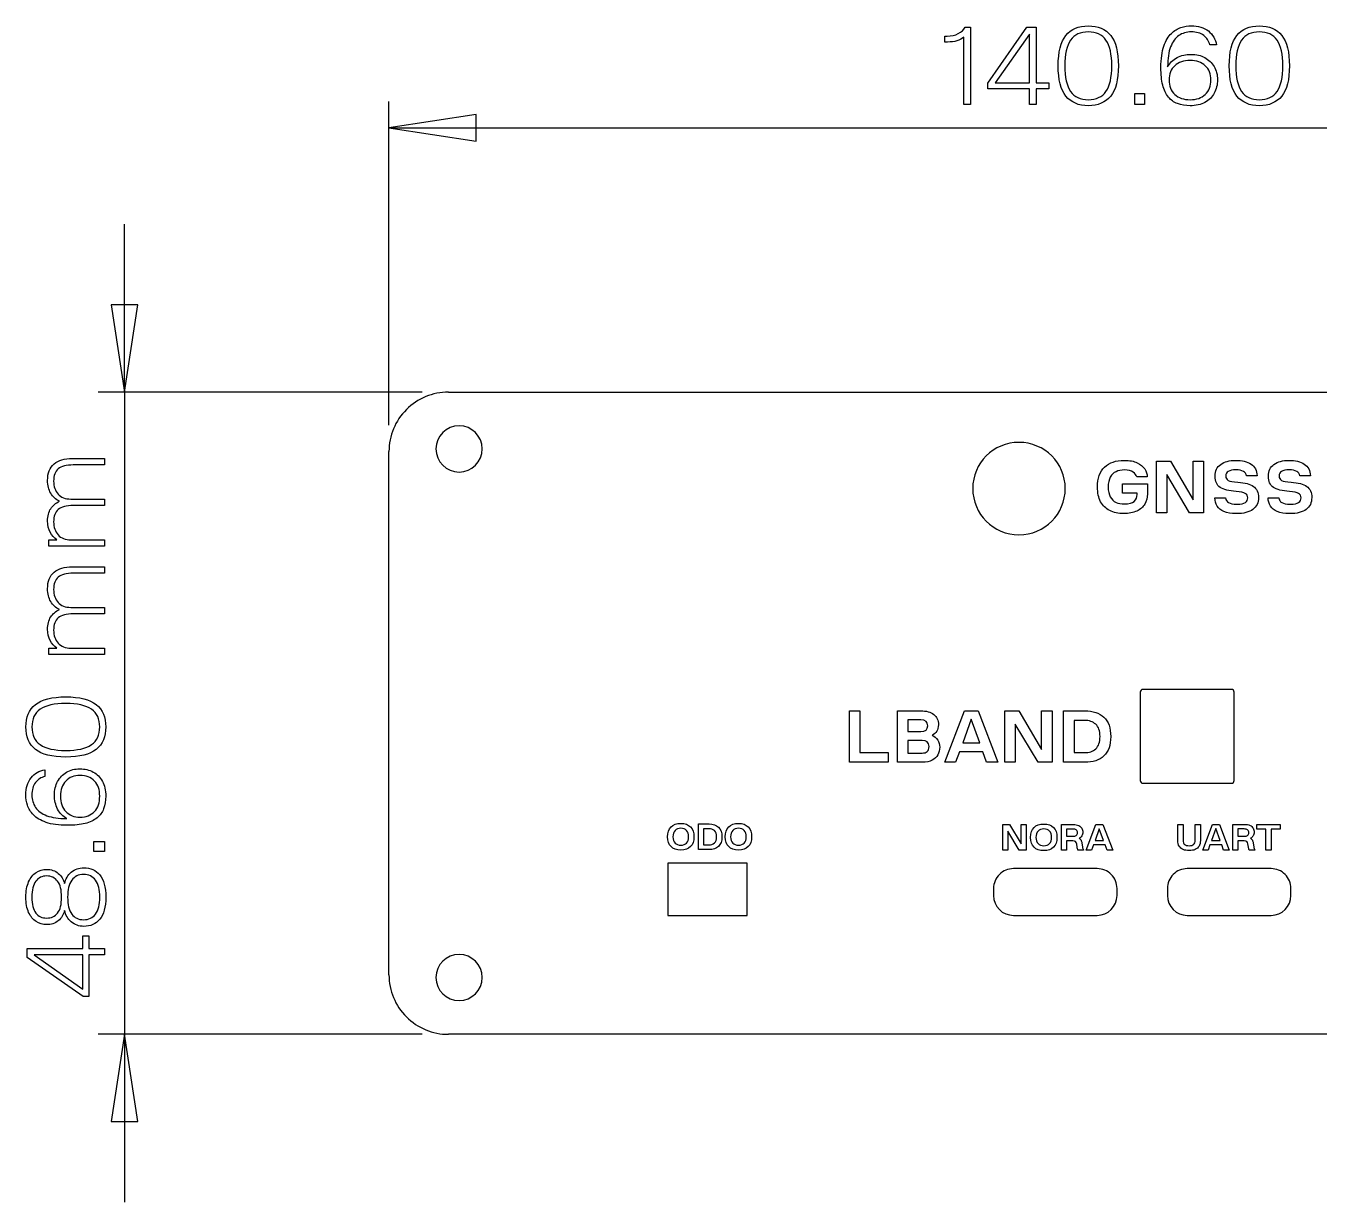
# Model space of a CAD drawing. Extents: x 7 to 325, y 10 to 178.
# Drawn here: x 7.1 to 192, y 9.6 to 177.8 of the extents above; entities that cross this region are included whole.
import ezdxf

# ---------------------------------------------------------------- set-up
doc = ezdxf.new("R2010")
doc.units = 0
doc.layers.get('0').update_dxf_attribs({"linetype": 'CONTINUOUS'})
doc.layers.add('Dimensions', color=7, linetype='CONTINUOUS')
doc.layers.add('Lettering', color=7, linetype='CONTINUOUS')

msp = doc.modelspace()

# ---------------------------------------------------------------- linework, layer by layer
at = {"color": 7}
for points in [[(67.50299, 125.467915), (316.19599, 125.467915)], [(58.99899, 42.128885), (58.99899, 116.963885)], [(166.38799, 82.569885), (166.38799, 69.907885)], [(179.42699, 82.947885), (166.76599, 82.947885)], [(179.80499, 69.907885), (179.80499, 82.569885)], [(166.76599, 69.529885), (179.42699, 69.529885)], [(160.23399, 57.322885), (148.25299, 57.322885)], [(185.08399, 57.322885), (173.10299, 57.322885)], [(145.41799, 54.487885), (145.41799, 53.467885)], [(163.06799, 53.467885), (163.06799, 54.487885)], [(170.26799, 54.487885), (170.26799, 53.467885)], [(187.91899, 53.467885), (187.91899, 54.487885)], [(148.25299, 50.632885), (160.23399, 50.632885)], [(173.10299, 50.632885), (185.08399, 50.632885)], [(316.19599, 33.624885), (67.50299, 33.624885)]]:
    msp.add_lwpolyline(points, dxfattribs=at)
for points in [[(72.32195, 117.341485)], [(155.66714, 111.672185)], [(98.87299, 58.106885), (98.87299, 50.632885), (110.21199, 50.632885), (110.21199, 58.106885)], [(72.32195, 41.750885)]]:
    msp.add_lwpolyline(points, close=True, dxfattribs=at)
for points in [[(67.50305, 125.467425), (65.247665, 125.467426), (63.084654, 124.571478), (61.489855, 122.97668)], [(61.489855, 122.97668), (59.895057, 121.381881), (58.999109, 119.21887), (58.99911, 116.963485)], [(69.014865, 120.644935), (67.189831, 120.644935), (65.709787, 119.166517), (65.70778, 117.341485)], [(72.32195, 117.341485), (72.319943, 119.166517), (70.839899, 120.644935), (69.014865, 120.644935)], [(65.70778, 117.341485), (65.709787, 115.516453), (67.189831, 114.038035), (69.014865, 114.038035)], [(69.014865, 114.038035), (70.839899, 114.038035), (72.319943, 115.516453), (72.32195, 117.341485)], [(149.05297, 118.279554), (145.40272, 118.279554), (142.442555, 115.322433), (142.4388, 111.672185)], [(155.66714, 111.672185), (155.663385, 115.322433), (152.70322, 118.279554), (149.05297, 118.279554)], [(142.4388, 111.672185), (142.442555, 108.021937), (145.40272, 105.064816), (149.05297, 105.064816)], [(149.05297, 105.064816), (152.70322, 105.064816), (155.663385, 108.021937), (155.66714, 111.672185)], [(166.498442, 82.837067), (166.427562, 82.766177), (166.387748, 82.670032), (166.38776, 82.569785)], [(166.76571, 82.947785), (166.665463, 82.947784), (166.569323, 82.907958), (166.498442, 82.837067)], [(179.694398, 82.837067), (179.623517, 82.907958), (179.527377, 82.947784), (179.42713, 82.947785)], [(179.80508, 82.569785), (179.805092, 82.670032), (179.765278, 82.766177), (179.694398, 82.837067)], [(166.38776, 69.908385), (166.387748, 69.808138), (166.427562, 69.711993), (166.498442, 69.641103)], [(166.498442, 69.641103), (166.569323, 69.570213), (166.665463, 69.530386), (166.76571, 69.530385)], [(179.42713, 69.530385), (179.527377, 69.530386), (179.623517, 69.570213), (179.694398, 69.641103)], [(179.694398, 69.641103), (179.765278, 69.711993), (179.805092, 69.808138), (179.80508, 69.908385)], [(148.25273, 57.322585), (147.500925, 57.322586), (146.779913, 57.02393), (146.248311, 56.492319)], [(162.238249, 56.492319), (161.706647, 57.02393), (160.985635, 57.322586), (160.23383, 57.322585)], [(173.10312, 57.322585), (172.351317, 57.322583), (171.630307, 57.023926), (171.098707, 56.492315)], [(187.088643, 56.492315), (186.557043, 57.023926), (185.836033, 57.322583), (185.08423, 57.322585)], [(146.248311, 56.492319), (145.716709, 55.960708), (145.418066, 55.23969), (145.41808, 54.487885)], [(163.06848, 54.487885), (163.068494, 55.23969), (162.769851, 55.960708), (162.238249, 56.492319)], [(171.098707, 56.492315), (170.567108, 55.960704), (170.268466, 55.239688), (170.26848, 54.487885)], [(187.91887, 54.487885), (187.918884, 55.239688), (187.620242, 55.960704), (187.088643, 56.492315)], [(145.41808, 53.467385), (145.418105, 51.90187), (146.687215, 50.632783), (148.25273, 50.632785)], [(160.23383, 50.632785), (161.799345, 50.632783), (163.068455, 51.90187), (163.06848, 53.467385)], [(170.26848, 53.467385), (170.268505, 51.901874), (171.537609, 50.632788), (173.10312, 50.632785)], [(185.08423, 50.632785), (186.649741, 50.632788), (187.918845, 51.901874), (187.91887, 53.467385)], [(69.014865, 45.054335), (67.189831, 45.054335), (65.709787, 43.575917), (65.70778, 41.750885)], [(72.32195, 41.750885), (72.319943, 43.575917), (70.839899, 45.054335), (69.014865, 45.054335)], [(58.99911, 42.128885), (58.999093, 39.873489), (59.895034, 37.710463), (61.489834, 36.115652)], [(65.70778, 41.750885), (65.709787, 39.925853), (67.189831, 38.447435), (69.014865, 38.447435)], [(69.014865, 38.447435), (70.839899, 38.447435), (72.319943, 39.925853), (72.32195, 41.750885)], [(61.489834, 36.115652), (63.084634, 34.52084), (65.247654, 33.624884), (67.50305, 33.624885)]]:
    msp.add_open_spline(points, degree=3, dxfattribs=at)
at = {"layer": 'Dimensions', "color": 7}
for points in [[(141.34303, 177.656245), (142.11103, 177.656245), (142.11103, 166.616245), (141.18303, 166.616245)], [(138.83103, 175.528245), (138.44703, 175.528245), (138.44703, 176.376245), (138.78303, 176.376245)], [(141.18303, 166.616245), (141.18303, 176.248245)], [(177.27906, 175.128245), (176.33506, 175.128245)], [(58.999, 120.742685), (58.999, 167.041685)], [(58.999, 163.262685), (324.7, 163.262685)], [(21.204, 125.467685), (21.204, 149.467685)], [(63.724, 125.467685), (17.424, 125.467685)], [(21.204, 125.467685), (21.204, 33.624685), (21.204, 9.624685)], [(13.737922, 115.981385), (18.329922, 115.981385), (18.329922, 115.053385), (13.865922, 115.053385)], [(13.545922, 110.173385), (18.329922, 110.173385), (18.329922, 109.245385), (13.865922, 109.245385)], [(18.329922, 103.421385), (10.393922, 103.421385), (10.393922, 104.349385), (11.513922, 104.349385)], [(13.545922, 104.349385), (18.329922, 104.349385), (18.329922, 103.421385)], [(13.737922, 100.493385), (18.329922, 100.493385), (18.329922, 99.565385), (13.865922, 99.565385)], [(13.545922, 94.685385), (18.329922, 94.685385), (18.329922, 93.757385), (13.865922, 93.757385)], [(18.329922, 87.933385), (10.393922, 87.933385), (10.393922, 88.861385), (11.513922, 88.861385)], [(13.545922, 88.861385), (18.329922, 88.861385), (18.329922, 87.933385)], [(9.817922, 71.453285), (9.817922, 70.509285)], [(63.724, 33.624685), (17.424, 33.624685)]]:
    msp.add_lwpolyline(points, dxfattribs=at)
for points in [[(150.55903, 166.616245), (150.55903, 168.840245), (144.60703, 168.840245), (144.60703, 169.672245), (150.19103, 177.656245), (151.50303, 177.656245), (151.50303, 169.688245), (153.31103, 169.688245), (153.31103, 168.840245), (151.50303, 168.840245), (151.50303, 166.616245)], [(145.64703, 169.688245), (150.55903, 169.688245), (150.55903, 176.664245)], [(158.95904, 167.288245)], [(158.95904, 166.424245)], [(165.59905, 166.616245), (165.59905, 168.152245), (167.00705, 168.152245), (167.00705, 166.616245)], [(173.50306, 167.288245)], [(173.50306, 166.424245)], [(183.40707, 167.288245)], [(183.40707, 166.424245)], [(58.999, 163.262685), (71.479, 161.342685), (71.479, 165.182685)], [(21.204, 125.467685), (23.124, 137.947685), (19.284, 137.947685)], [(17.657922, 77.581385)], [(18.521922, 77.581385)], [(17.657922, 67.677285)], [(18.521922, 67.677285)], [(18.329922, 59.773285), (16.793922, 59.773285), (16.793922, 61.181285), (18.329922, 61.181285)], [(12.201922, 53.245285)], [(17.657922, 53.245285)], [(18.521922, 53.245285)], [(18.329922, 44.973285), (16.105922, 44.973285), (16.105922, 39.021285), (15.273922, 39.021285), (7.289922, 44.605285), (7.289922, 45.917285), (15.257922, 45.917285), (15.257922, 47.725285), (16.105922, 47.725285), (16.105922, 45.917285), (18.329922, 45.917285)], [(15.257922, 40.061285), (15.257922, 44.973285), (8.281922, 44.973285)], [(21.204, 33.624685), (19.284, 21.144685), (23.124, 21.144685)]]:
    msp.add_lwpolyline(points, close=True, dxfattribs=at)
for points in [[(140.36703, 176.744245), (140.825697, 176.989578), (141.15103, 177.293578), (141.34303, 177.656245)], [(155.75904, 176.472245), (156.49504, 177.389578), (157.561707, 177.848245), (158.95904, 177.848245)], [(158.95904, 177.848245), (160.356373, 177.848245), (161.42304, 177.389578), (162.15904, 176.472245)], [(170.83106, 176.760245), (171.257727, 177.176245), (171.716393, 177.458912), (172.20706, 177.608245)], [(172.20706, 177.608245), (172.697727, 177.768245), (173.188393, 177.848245), (173.67906, 177.848245)], [(173.67906, 177.848245), (174.681727, 177.848245), (175.497727, 177.602912), (176.12706, 177.112245)], [(180.20707, 176.472245), (180.94307, 177.389578), (182.009737, 177.848245), (183.40707, 177.848245)], [(183.40707, 177.848245), (184.804403, 177.848245), (185.87107, 177.389578), (186.60707, 176.472245)], [(138.78303, 176.376245), (139.380363, 176.376245), (139.908363, 176.498912), (140.36703, 176.744245)], [(140.19103, 175.704245), (139.817697, 175.586912), (139.364363, 175.528245), (138.83103, 175.528245)], [(141.18303, 176.248245), (140.905697, 176.013578), (140.57503, 175.832245), (140.19103, 175.704245)], [(154.65504, 172.136245), (154.65504, 174.109578), (155.02304, 175.554912), (155.75904, 176.472245)], [(156.43104, 175.800245), (155.876373, 175.010912), (155.59904, 173.789578), (155.59904, 172.136245)], [(158.95904, 176.984245), (157.828373, 176.984245), (156.985707, 176.589578), (156.43104, 175.800245)], [(161.48704, 175.800245), (160.932373, 176.589578), (160.089707, 176.984245), (158.95904, 176.984245)], [(162.31904, 172.136245), (162.31904, 173.789578), (162.041707, 175.010912), (161.48704, 175.800245)], [(162.15904, 176.472245), (162.89504, 175.554912), (163.26304, 174.109578), (163.26304, 172.136245)], [(169.75906, 174.952245), (170.04706, 175.741578), (170.404393, 176.344245), (170.83106, 176.760245)], [(171.90306, 176.456245), (171.401727, 176.114912), (171.00706, 175.576245), (170.71906, 174.840245)], [(173.66306, 176.984245), (173.001727, 176.984245), (172.41506, 176.808245), (171.90306, 176.456245)], [(175.45506, 176.472245), (175.00706, 176.813578), (174.409727, 176.984245), (173.66306, 176.984245)], [(176.33506, 175.128245), (176.196393, 175.682912), (175.90306, 176.130912), (175.45506, 176.472245)], [(176.12706, 177.112245), (176.756393, 176.621578), (177.140393, 175.960245), (177.27906, 175.128245)], [(179.10307, 172.136245), (179.10307, 174.109578), (179.47107, 175.554912), (180.20707, 176.472245)], [(180.87907, 175.800245), (180.324403, 175.010912), (180.04707, 173.789578), (180.04707, 172.136245)], [(183.40707, 176.984245), (182.276403, 176.984245), (181.433737, 176.589578), (180.87907, 175.800245)], [(185.93507, 175.800245), (185.380403, 176.589578), (184.537737, 176.984245), (183.40707, 176.984245)], [(186.76707, 172.136245), (186.76707, 173.789578), (186.489737, 175.010912), (185.93507, 175.800245)], [(186.60707, 176.472245), (187.34307, 175.554912), (187.71107, 174.109578), (187.71107, 172.136245)], [(169.34306, 171.880245), (169.34306, 173.138912), (169.481727, 174.162912), (169.75906, 174.952245)], [(170.71906, 174.840245), (170.441727, 174.114912), (170.30306, 173.165578), (170.30306, 171.992245)], [(171.64706, 173.304245), (172.244393, 173.613578), (172.91106, 173.768245), (173.64706, 173.768245)], [(173.64706, 173.768245), (174.393727, 173.768245), (175.049727, 173.613578), (175.61506, 173.304245)], [(155.75904, 167.800245), (155.02304, 168.717578), (154.65504, 170.162912), (154.65504, 172.136245)], [(155.59904, 172.136245), (155.59904, 170.482912), (155.876373, 169.261578), (156.43104, 168.472245)], [(161.48704, 168.472245), (162.041707, 169.261578), (162.31904, 170.482912), (162.31904, 172.136245)], [(163.26304, 172.136245), (163.26304, 170.162912), (162.89504, 168.717578), (162.15904, 167.800245)], [(170.30306, 171.992245), (170.612393, 172.557578), (171.060393, 172.994912), (171.64706, 173.304245)], [(171.31106, 172.136245), (170.777727, 171.634912), (170.51106, 170.957578), (170.51106, 170.104245)], [(173.50306, 172.904245), (172.585727, 172.904245), (171.85506, 172.648245), (171.31106, 172.136245)], [(175.67906, 172.136245), (175.145727, 172.648245), (174.420393, 172.904245), (173.50306, 172.904245)], [(175.61506, 173.304245), (176.180393, 173.005578), (176.62306, 172.584245), (176.94306, 172.040245)], [(176.47906, 170.104245), (176.47906, 170.957578), (176.212393, 171.634912), (175.67906, 172.136245)], [(176.94306, 172.040245), (177.26306, 171.496245), (177.42306, 170.861578), (177.42306, 170.136245)], [(180.20707, 167.800245), (179.47107, 168.717578), (179.10307, 170.162912), (179.10307, 172.136245)], [(180.04707, 172.136245), (180.04707, 170.482912), (180.324403, 169.261578), (180.87907, 168.472245)], [(185.93507, 168.472245), (186.489737, 169.261578), (186.76707, 170.482912), (186.76707, 172.136245)], [(187.71107, 172.136245), (187.71107, 170.162912), (187.34307, 168.717578), (186.60707, 167.800245)], [(169.59906, 169.368245), (169.428393, 170.061578), (169.34306, 170.898912), (169.34306, 171.880245)], [(170.51106, 170.104245), (170.51106, 169.240245), (170.777727, 168.552245), (171.31106, 168.040245)], [(175.67906, 168.040245), (176.212393, 168.552245), (176.47906, 169.240245), (176.47906, 170.104245)], [(177.42306, 170.136245), (177.42306, 169.410912), (177.268393, 168.770912), (176.95906, 168.216245)], [(156.43104, 168.472245), (156.985707, 167.682912), (157.828373, 167.288245), (158.95904, 167.288245)], [(158.95904, 167.288245), (160.089707, 167.288245), (160.932373, 167.682912), (161.48704, 168.472245)], [(170.41506, 167.656245), (170.052393, 168.114912), (169.780393, 168.685578), (169.59906, 169.368245)], [(180.87907, 168.472245), (181.433737, 167.682912), (182.276403, 167.288245), (183.40707, 167.288245)], [(183.40707, 167.288245), (184.537737, 167.288245), (185.380403, 167.682912), (185.93507, 168.472245)], [(158.95904, 166.424245), (157.561707, 166.424245), (156.49504, 166.882912), (155.75904, 167.800245)], [(162.15904, 167.800245), (161.42304, 166.882912), (160.356373, 166.424245), (158.95904, 166.424245)], [(171.71106, 166.728245), (171.177727, 166.930912), (170.745727, 167.240245), (170.41506, 167.656245)], [(171.31106, 168.040245), (171.85506, 167.538912), (172.585727, 167.288245), (173.50306, 167.288245)], [(173.50306, 166.424245), (172.852393, 166.424245), (172.25506, 166.525578), (171.71106, 166.728245)], [(173.50306, 167.288245), (174.420393, 167.288245), (175.145727, 167.538912), (175.67906, 168.040245)], [(175.63106, 166.904245), (175.05506, 166.584245), (174.345727, 166.424245), (173.50306, 166.424245)], [(176.95906, 168.216245), (176.660393, 167.661578), (176.217727, 167.224245), (175.63106, 166.904245)], [(183.40707, 166.424245), (182.009737, 166.424245), (180.94307, 166.882912), (180.20707, 167.800245)], [(186.60707, 167.800245), (185.87107, 166.882912), (184.804403, 166.424245), (183.40707, 166.424245)], [(10.201922, 112.829385), (10.201922, 113.885385), (10.516589, 114.674718), (11.145922, 115.197385)], [(11.145922, 115.197385), (11.764589, 115.720052), (12.628589, 115.981385), (13.737922, 115.981385)], [(13.865922, 115.053385), (12.884589, 115.053385), (12.175255, 114.866718), (11.737922, 114.493385)], [(10.649922, 111.005385), (10.351255, 111.506718), (10.201922, 112.114718), (10.201922, 112.829385)], [(11.737922, 114.493385), (11.289922, 114.130718), (11.065922, 113.544052), (11.065922, 112.733385)], [(11.897922, 109.853385), (11.364589, 110.120052), (10.948589, 110.504052), (10.649922, 111.005385)], [(11.065922, 112.733385), (11.065922, 111.976052), (11.279255, 111.357385), (11.705922, 110.877385)], [(10.649922, 108.797385), (10.937922, 109.266718), (11.353922, 109.618718), (11.897922, 109.853385)], [(11.705922, 110.877385), (12.121922, 110.408052), (12.735255, 110.173385), (13.545922, 110.173385)], [(13.865922, 109.245385), (12.884589, 109.245385), (12.175255, 109.058718), (11.737922, 108.685385)], [(10.201922, 107.053385), (10.201922, 107.746718), (10.351255, 108.328052), (10.649922, 108.797385)], [(11.737922, 108.685385), (11.289922, 108.312052), (11.065922, 107.725385), (11.065922, 106.925385)], [(10.569922, 105.437385), (10.324589, 105.885385), (10.201922, 106.424052), (10.201922, 107.053385)], [(11.513922, 104.349385), (11.119255, 104.626718), (10.804589, 104.989385), (10.569922, 105.437385)], [(11.065922, 106.925385), (11.065922, 106.157385), (11.279255, 105.533385), (11.705922, 105.053385)], [(11.705922, 105.053385), (12.132589, 104.584052), (12.745922, 104.349385), (13.545922, 104.349385)], [(11.145922, 99.709385), (11.764589, 100.232052), (12.628589, 100.493385), (13.737922, 100.493385)], [(10.201922, 97.341385), (10.201922, 98.397385), (10.516589, 99.186718), (11.145922, 99.709385)], [(11.737922, 99.005385), (11.289922, 98.642718), (11.065922, 98.056052), (11.065922, 97.245385)], [(13.865922, 99.565385), (12.884589, 99.565385), (12.175255, 99.378718), (11.737922, 99.005385)], [(10.649922, 95.517385), (10.351255, 96.018718), (10.201922, 96.626718), (10.201922, 97.341385)], [(11.065922, 97.245385), (11.065922, 96.488052), (11.279255, 95.869385), (11.705922, 95.389385)], [(11.897922, 94.365385), (11.364589, 94.632052), (10.948589, 95.016052), (10.649922, 95.517385)], [(10.649922, 93.309385), (10.937922, 93.778718), (11.353922, 94.130718), (11.897922, 94.365385)], [(11.705922, 95.389385), (12.121922, 94.920052), (12.735255, 94.685385), (13.545922, 94.685385)], [(10.201922, 91.565385), (10.201922, 92.258718), (10.351255, 92.840052), (10.649922, 93.309385)], [(11.737922, 93.197385), (11.289922, 92.824052), (11.065922, 92.237385), (11.065922, 91.437385)], [(13.865922, 93.757385), (12.884589, 93.757385), (12.175255, 93.570718), (11.737922, 93.197385)], [(10.569922, 89.949385), (10.324589, 90.397385), (10.201922, 90.936052), (10.201922, 91.565385)], [(11.065922, 91.437385), (11.065922, 90.669385), (11.279255, 90.045385), (11.705922, 89.565385)], [(11.513922, 88.861385), (11.119255, 89.138718), (10.804589, 89.501385), (10.569922, 89.949385)], [(11.705922, 89.565385), (12.132589, 89.096052), (12.745922, 88.861385), (13.545922, 88.861385)], [(8.473922, 80.781385), (9.391255, 81.517385), (10.836588, 81.885385), (12.809922, 81.885385)], [(12.809922, 81.885385), (14.783255, 81.885385), (16.228589, 81.517385), (17.145922, 80.781385)], [(7.097922, 77.581385), (7.097922, 78.978718), (7.556588, 80.045385), (8.473922, 80.781385)], [(9.145922, 80.109385), (8.356588, 79.554718), (7.961922, 78.712052), (7.961922, 77.581385)], [(12.809922, 80.941385), (11.156589, 80.941385), (9.935255, 80.664052), (9.145922, 80.109385)], [(16.473922, 80.109385), (15.684589, 80.664052), (14.463255, 80.941385), (12.809922, 80.941385)], [(17.657922, 77.581385), (17.657922, 78.712052), (17.263255, 79.554718), (16.473922, 80.109385)], [(17.145922, 80.781385), (18.063255, 80.045385), (18.521922, 78.978718), (18.521922, 77.581385)], [(8.473922, 74.381385), (7.556588, 75.117385), (7.097922, 76.184052), (7.097922, 77.581385)], [(7.961922, 77.581385), (7.961922, 76.450718), (8.356588, 75.608052), (9.145922, 75.053385)], [(16.473922, 75.053385), (17.263255, 75.608052), (17.657922, 76.450718), (17.657922, 77.581385)], [(18.521922, 77.581385), (18.521922, 76.184052), (18.063255, 75.117385), (17.145922, 74.381385)], [(12.809922, 73.277385), (10.836588, 73.277385), (9.391255, 73.645385), (8.473922, 74.381385)], [(9.145922, 75.053385), (9.935255, 74.498718), (11.156589, 74.221385), (12.809922, 74.221385)], [(12.809922, 74.221385), (14.463255, 74.221385), (15.684589, 74.498718), (16.473922, 75.053385)], [(17.145922, 74.381385), (16.228589, 73.645385), (14.783255, 73.277385), (12.809922, 73.277385)], [(7.097922, 67.853285), (7.097922, 68.855952), (7.343255, 69.671952), (7.833922, 70.301285)], [(7.833922, 70.301285), (8.324588, 70.930618), (8.985922, 71.314618), (9.817922, 71.453285)], [(9.817922, 70.509285), (9.263255, 70.370618), (8.815255, 70.077285), (8.473922, 69.629285)], [(11.641922, 69.789285), (11.940589, 70.354618), (12.361922, 70.797285), (12.905922, 71.117285)], [(14.841922, 70.653285), (13.988589, 70.653285), (13.311255, 70.386618), (12.809922, 69.853285)], [(12.905922, 71.117285), (13.449922, 71.437285), (14.084589, 71.597285), (14.809922, 71.597285)], [(14.809922, 71.597285), (15.535255, 71.597285), (16.175255, 71.442618), (16.729922, 71.133285)], [(16.905922, 69.853285), (16.393922, 70.386618), (15.705922, 70.653285), (14.841922, 70.653285)], [(16.729922, 71.133285), (17.284589, 70.834618), (17.721922, 70.391952), (18.041922, 69.805285)], [(8.473922, 69.629285), (8.132588, 69.181285), (7.961922, 68.583952), (7.961922, 67.837285)], [(11.177922, 67.821285), (11.177922, 68.567952), (11.332589, 69.223952), (11.641922, 69.789285)], [(12.809922, 69.853285), (12.297922, 69.319952), (12.041922, 68.594618), (12.041922, 67.677285)], [(17.657922, 67.677285), (17.657922, 68.594618), (17.407255, 69.319952), (16.905922, 69.853285)], [(18.041922, 69.805285), (18.361922, 69.229285), (18.521922, 68.519952), (18.521922, 67.677285)], [(7.337922, 66.381285), (7.177922, 66.871952), (7.097922, 67.362618), (7.097922, 67.853285)], [(7.961922, 67.837285), (7.961922, 67.175952), (8.137922, 66.589285), (8.489922, 66.077285)], [(11.641922, 65.821285), (11.332589, 66.418618), (11.177922, 67.085285), (11.177922, 67.821285)], [(12.041922, 67.677285), (12.041922, 66.759952), (12.297922, 66.029285), (12.809922, 65.485285)], [(16.905922, 65.485285), (17.407255, 66.029285), (17.657922, 66.759952), (17.657922, 67.677285)], [(18.521922, 67.677285), (18.521922, 67.026618), (18.420589, 66.429285), (18.217922, 65.885285)], [(8.185922, 65.005285), (7.769922, 65.431952), (7.487255, 65.890618), (7.337922, 66.381285)], [(9.993922, 63.933285), (9.204588, 64.221285), (8.601922, 64.578618), (8.185922, 65.005285)], [(8.489922, 66.077285), (8.831255, 65.575952), (9.369922, 65.181285), (10.105922, 64.893285)], [(10.105922, 64.893285), (10.831255, 64.615952), (11.780589, 64.477285), (12.953922, 64.477285)], [(12.953922, 64.477285), (12.388589, 64.786618), (11.951255, 65.234618), (11.641922, 65.821285)], [(12.809922, 65.485285), (13.311255, 64.951952), (13.988589, 64.685285), (14.841922, 64.685285)], [(14.841922, 64.685285), (15.705922, 64.685285), (16.393922, 64.951952), (16.905922, 65.485285)], [(18.217922, 65.885285), (18.015255, 65.351952), (17.705922, 64.919952), (17.289922, 64.589285)], [(13.065922, 63.517285), (11.807255, 63.517285), (10.783255, 63.655952), (9.993922, 63.933285)], [(15.577922, 63.773285), (14.884589, 63.602618), (14.047255, 63.517285), (13.065922, 63.517285)], [(17.289922, 64.589285), (16.831255, 64.226618), (16.260589, 63.954618), (15.577922, 63.773285)], [(13.593922, 56.813285), (14.084589, 57.229285), (14.681922, 57.437285), (15.385922, 57.437285)], [(15.385922, 57.437285), (16.324589, 57.437285), (17.081922, 57.095952), (17.657922, 56.413285)], [(7.497922, 55.437285), (7.764588, 56.034618), (8.121922, 56.477285), (8.569922, 56.765285)], [(8.521922, 55.517285), (8.148588, 55.026618), (7.961922, 54.269285), (7.961922, 53.245285)], [(10.073922, 56.269285), (9.412588, 56.269285), (8.895255, 56.018618), (8.521922, 55.517285)], [(8.569922, 56.765285), (9.017922, 57.063952), (9.513922, 57.213285), (10.057922, 57.213285)], [(10.057922, 57.213285), (10.719255, 57.213285), (11.279255, 57.021285), (11.737922, 56.637285)], [(11.641922, 55.517285), (11.257922, 56.018618), (10.735255, 56.269285), (10.073922, 56.269285)], [(12.201922, 53.245285), (12.201922, 54.269285), (12.015255, 55.026618), (11.641922, 55.517285)], [(11.737922, 56.637285), (12.185922, 56.263952), (12.484589, 55.778618), (12.633922, 55.181285)], [(12.633922, 55.181285), (12.772589, 55.853285), (13.092589, 56.397285), (13.593922, 56.813285)], [(13.657922, 55.661285), (13.263255, 55.106618), (13.065922, 54.301285), (13.065922, 53.245285)], [(15.353922, 56.493285), (14.607255, 56.493285), (14.041922, 56.215952), (13.657922, 55.661285)], [(17.065922, 55.661285), (16.671255, 56.215952), (16.100589, 56.493285), (15.353922, 56.493285)], [(17.657922, 53.245285), (17.657922, 54.301285), (17.460589, 55.106618), (17.065922, 55.661285)], [(17.657922, 56.413285), (18.233922, 55.730618), (18.521922, 54.674618), (18.521922, 53.245285)], [(7.097922, 53.245285), (7.097922, 54.119952), (7.231255, 54.850618), (7.497922, 55.437285)], [(7.497922, 51.053285), (7.231255, 51.639952), (7.097922, 52.370618), (7.097922, 53.245285)], [(7.961922, 53.245285), (7.961922, 52.221285), (8.148588, 51.463952), (8.521922, 50.973285)], [(11.641922, 50.973285), (12.015255, 51.463952), (12.201922, 52.221285), (12.201922, 53.245285)], [(13.065922, 53.245285), (13.065922, 52.189285), (13.263255, 51.383952), (13.657922, 50.829285)], [(17.065922, 50.829285), (17.460589, 51.383952), (17.657922, 52.189285), (17.657922, 53.245285)], [(18.521922, 53.245285), (18.521922, 51.815952), (18.233922, 50.759952), (17.657922, 50.077285)], [(8.569922, 49.741285), (8.121922, 50.029285), (7.764588, 50.466618), (7.497922, 51.053285)], [(8.521922, 50.973285), (8.895255, 50.493285), (9.412588, 50.253285), (10.073922, 50.253285)], [(10.073922, 50.253285), (10.735255, 50.253285), (11.257922, 50.493285), (11.641922, 50.973285)], [(12.633922, 51.341285), (12.484589, 50.733285), (12.185922, 50.242618), (11.737922, 49.869285)], [(13.593922, 49.693285), (13.092589, 50.109285), (12.772589, 50.658618), (12.633922, 51.341285)], [(13.657922, 50.829285), (14.041922, 50.285285), (14.607255, 50.013285), (15.353922, 50.013285)], [(15.353922, 50.013285), (16.100589, 50.013285), (16.671255, 50.285285), (17.065922, 50.829285)], [(17.657922, 50.077285), (17.081922, 49.405285), (16.324589, 49.069285), (15.385922, 49.069285)], [(10.057922, 49.309285), (9.513922, 49.309285), (9.017922, 49.453285), (8.569922, 49.741285)], [(11.737922, 49.869285), (11.279255, 49.495952), (10.719255, 49.309285), (10.057922, 49.309285)], [(15.385922, 49.069285), (14.681922, 49.069285), (14.084589, 49.277285), (13.593922, 49.693285)]]:
    msp.add_open_spline(points, degree=3, dxfattribs=at)
at = {"layer": 'Lettering', "color": 7}
for points in [[(168.71178, 108.222575), (168.71178, 115.582595), (170.69579, 115.582595), (173.9598, 110.046575), (173.9598, 115.582595), (175.44247, 115.582595), (175.44247, 108.222575), (173.4478, 108.222575), (170.19445, 113.683925), (170.19445, 108.222575)], [(164.00776, 108.094575)], [(180.09316, 108.094575)], [(187.70919, 108.094575)], [(124.82175, 72.534575), (124.82175, 79.894595), (126.32576, 79.894595), (126.32576, 73.910575), (130.33644, 73.910575), (130.33644, 72.534575)], [(138.46445, 72.534575), (141.28046, 79.894595), (143.23247, 79.894595), (146.04848, 72.534575), (144.42714, 72.534575), (143.8938, 74.027915), (140.54446, 74.027915), (140.00046, 72.534575)], [(147.04047, 72.534575), (147.04047, 79.894595), (149.02448, 79.894595), (152.28849, 74.358575), (152.28849, 79.894595), (153.77116, 79.894595), (153.77116, 72.534575), (151.77649, 72.534575), (148.52314, 77.995925), (148.52314, 72.534575)], [(135.00845, 78.582595)], [(141.00313, 75.307915), (143.43513, 75.307915), (142.21913, 78.678595)], [(158.44318, 78.518595)], [(135.18978, 75.659915)], [(104.72974, 63.031575)], [(146.72075, 59.955575), (146.72075, 63.635575), (147.71275, 63.635575), (149.34475, 60.867575), (149.34475, 63.635575), (150.08608, 63.635575), (150.08608, 59.955575), (149.08875, 59.955575), (147.46208, 62.686235), (147.46208, 59.955575)], [(156.73141, 62.979575)], [(158.6514, 59.955575), (160.0594, 63.635575), (161.0354, 63.635575), (162.4434, 59.955575), (161.63274, 59.955575), (161.36607, 60.702235), (159.6914, 60.702235), (159.4194, 59.955575)], [(159.92074, 61.342235), (161.13674, 61.342235), (160.52874, 63.027575)], [(175.30875, 59.965575), (176.71675, 63.645575), (177.69275, 63.645575), (179.10074, 59.965575), (178.29008, 59.965575), (178.02341, 60.712235), (176.34875, 60.712235), (176.07675, 59.965575)], [(176.57808, 61.352235), (177.79408, 61.352235), (177.18608, 63.037575)], [(181.21807, 62.989575)], [(184.33806, 59.965575), (184.33806, 62.957575), (183.03673, 62.957575), (183.03673, 63.645575), (186.38073, 63.645575), (186.38073, 62.957575), (185.09006, 62.957575), (185.09006, 59.965575)], [(100.71375, 60.674235)], [(100.71375, 59.975575)], [(108.95374, 60.674235)], [(108.95374, 59.975575)], [(152.59808, 60.590235)], [(152.59808, 59.891575)], [(173.37275, 59.901575)]]:
    msp.add_lwpolyline(points, close=True, dxfattribs=at)
for points in [[(167.38911, 113.342585), (165.87444, 113.342585)], [(183.0905, 113.481255), (181.57583, 113.481255)], [(190.70653, 113.481255), (189.19186, 113.481255)], [(165.92777, 110.825245), (165.92777, 111.027915), (163.8691, 111.027915), (163.8691, 112.350585), (167.41044, 112.350585), (167.41044, 110.910585)], [(177.04248, 110.345245), (178.55715, 110.345245)], [(184.65851, 110.345245), (186.17318, 110.345245)], [(131.68044, 72.534575), (131.68044, 79.894595), (134.99778, 79.894595)], [(155.43517, 72.534575), (155.43517, 79.894595), (158.47518, 79.894595)], [(135.00845, 78.582595), (133.16311, 78.582595), (133.16311, 76.918585), (135.00845, 76.918585)], [(158.44318, 78.518595), (156.91784, 78.518595), (156.91784, 73.910575), (158.44318, 73.910575)], [(135.18978, 75.659915), (133.16311, 75.659915), (133.16311, 73.846575), (135.18978, 73.846575)], [(135.23245, 72.534575), (131.68044, 72.534575)], [(158.47518, 72.534575), (155.43517, 72.534575)], [(103.22574, 60.039575), (103.22574, 63.719575), (104.74574, 63.719575)], [(104.72974, 63.031575), (103.96708, 63.031575), (103.96708, 60.727575), (104.72974, 60.727575)], [(155.11008, 59.955575), (155.11008, 63.635575), (156.79541, 63.635575)], [(156.73141, 62.979575), (155.86208, 62.979575), (155.86208, 61.944905), (156.73141, 61.944905)], [(171.76208, 61.362905), (171.76208, 63.645575), (172.51408, 63.645575), (172.51408, 61.389575)], [(174.23141, 61.389575), (174.23141, 63.645575), (174.98341, 63.645575), (174.98341, 61.362905)], [(179.59674, 59.965575), (179.59674, 63.645575), (181.28207, 63.645575)], [(181.21807, 62.989575), (180.34874, 62.989575), (180.34874, 61.954905), (181.21807, 61.954905)], [(156.75275, 61.288905), (155.86209, 61.288905), (155.86209, 59.955575), (155.11008, 59.955575)], [(181.23941, 61.298905), (180.34874, 61.298905), (180.34874, 59.965575), (179.59674, 59.965575)], [(104.74574, 60.039575), (103.22574, 60.039575)], [(157.36075, 60.403575), (157.29675, 60.835575)], [(158.27271, 59.955575), (157.47805, 59.955575)], [(158.04341, 60.974235), (158.12341, 60.440905)], [(181.84741, 60.413575), (181.78341, 60.845575)], [(182.75937, 59.965575), (181.96471, 59.965575)], [(182.53007, 60.984235), (182.61007, 60.450905)]]:
    msp.add_lwpolyline(points, dxfattribs=at)
for points in [[(160.27442, 111.902585), (160.27442, 113.154145), (160.612197, 114.099925), (161.28775, 114.739925)], [(161.28775, 114.739925), (161.970423, 115.387038), (162.90554, 115.710595), (164.0931, 115.710595)], [(164.0931, 115.710595), (164.8611, 115.710595), (165.483323, 115.593262), (165.95977, 115.358595)], [(165.95977, 115.358595), (166.436217, 115.131042), (166.788217, 114.835932), (167.01577, 114.473265)], [(177.08515, 113.438595), (177.08515, 114.192375), (177.351817, 114.757708), (177.88515, 115.134595)], [(177.88515, 115.134595), (178.418483, 115.518595), (179.136707, 115.710595), (180.03982, 115.710595)], [(180.03982, 115.710595), (180.942933, 115.710595), (181.66827, 115.532818), (182.21583, 115.177265)], [(182.21583, 115.177265), (182.76339, 114.828818), (183.054947, 114.263482), (183.0905, 113.481255)], [(184.70118, 113.438595), (184.70118, 114.192375), (184.967847, 114.757708), (185.50118, 115.134595)], [(185.50118, 115.134595), (186.034513, 115.518595), (186.752737, 115.710595), (187.65585, 115.710595)], [(187.65585, 115.710595), (188.55897, 115.710595), (189.284307, 115.532818), (189.83186, 115.177265)], [(189.83186, 115.177265), (190.37942, 114.828818), (190.670977, 114.263482), (190.70653, 113.481255)], [(162.09842, 113.321255), (161.899313, 112.965702), (161.79976, 112.492812), (161.79976, 111.902585)], [(162.91976, 114.089255), (162.571313, 113.932815), (162.297533, 113.676815), (162.09842, 113.321255)], [(164.11443, 114.334595), (163.673537, 114.334595), (163.275313, 114.252815), (162.91976, 114.089255)], [(165.38377, 114.025255), (165.106437, 114.231482), (164.683323, 114.334595), (164.11443, 114.334595)], [(165.87444, 113.342585), (165.831773, 113.591478), (165.668217, 113.819035), (165.38377, 114.025255)], [(167.01577, 114.473265), (167.24333, 114.110592), (167.367777, 113.733698), (167.38911, 113.342585)], [(177.79982, 111.838585), (177.323373, 112.165698), (177.08515, 112.699035), (177.08515, 113.438595)], [(180.03982, 114.355925), (179.086927, 114.355925), (178.61048, 114.064368), (178.61048, 113.481255)], [(178.61048, 113.481255), (178.61048, 113.189702), (178.73137, 112.976368), (178.97315, 112.841255)], [(178.97315, 112.841255), (179.222043, 112.713255), (179.670047, 112.627922), (180.31716, 112.585255)], [(181.12783, 114.131925), (180.878937, 114.281258), (180.516267, 114.355925), (180.03982, 114.355925)], [(181.57583, 113.481255), (181.52603, 113.765702), (181.376697, 113.982592), (181.12783, 114.131925)], [(185.41585, 111.838585), (184.939403, 112.165698), (184.70118, 112.699035), (184.70118, 113.438595)], [(187.65585, 114.355925), (186.702963, 114.355925), (186.22652, 114.064368), (186.22652, 113.481255)], [(186.22652, 113.481255), (186.22652, 113.189702), (186.347407, 112.976368), (186.58918, 112.841255)], [(186.58918, 112.841255), (186.838073, 112.713255), (187.286077, 112.627922), (187.93319, 112.585255)], [(188.74386, 114.131925), (188.494967, 114.281258), (188.132297, 114.355925), (187.65585, 114.355925)], [(189.19186, 113.481255), (189.14206, 113.765702), (188.992727, 113.982592), (188.74386, 114.131925)], [(160.72242, 109.801245), (160.423753, 110.370138), (160.27442, 111.070585), (160.27442, 111.902585)], [(161.79976, 111.902585), (161.79976, 111.312358), (161.899313, 110.839468), (162.09842, 110.483915)], [(180.10382, 111.251915), (179.051373, 111.323028), (178.283373, 111.518585), (177.79982, 111.838585)], [(181.39449, 110.985245), (181.152717, 111.120358), (180.722493, 111.209248), (180.10382, 111.251915)], [(180.31716, 112.585255), (181.348273, 112.521255), (182.098497, 112.322142), (182.56783, 111.987915)], [(181.75716, 110.355915), (181.75716, 110.640362), (181.63627, 110.850138), (181.39449, 110.985245)], [(182.56783, 111.987915), (183.044277, 111.653695), (183.2825, 111.120362), (183.2825, 110.387915)], [(187.71985, 111.251915), (186.667403, 111.323028), (185.899403, 111.518585), (185.41585, 111.838585)], [(189.01053, 110.985245), (188.76875, 111.120358), (188.338523, 111.209248), (187.71985, 111.251915)], [(187.93319, 112.585255), (188.964303, 112.521255), (189.714527, 112.322142), (190.18386, 111.987915)], [(189.37319, 110.355915), (189.37319, 110.640362), (189.252303, 110.850138), (189.01053, 110.985245)], [(190.18386, 111.987915), (190.660307, 111.653695), (190.89853, 111.120362), (190.89853, 110.387915)], [(162.01309, 108.521245), (161.458423, 108.812798), (161.0282, 109.239465), (160.72242, 109.801245)], [(162.09842, 110.483915), (162.297533, 110.128355), (162.571313, 109.868798), (162.91976, 109.705245)], [(162.91976, 109.705245), (163.275313, 109.548798), (163.673537, 109.470575), (164.11443, 109.470575)], [(164.11443, 109.470575), (164.782877, 109.470575), (165.25221, 109.595022), (165.52243, 109.843915)], [(165.52243, 109.843915), (165.792657, 110.099915), (165.92777, 110.427025), (165.92777, 110.825245)], [(167.02644, 109.459915), (166.77044, 109.033242), (166.389993, 108.699018), (165.8851, 108.457245)], [(167.41044, 110.910585), (167.41044, 110.370138), (167.28244, 109.886582), (167.02644, 109.459915)], [(177.37315, 109.161245), (177.166923, 109.502578), (177.0567, 109.897245), (177.04248, 110.345245)], [(178.35448, 108.371905), (177.913593, 108.563905), (177.586483, 108.827018), (177.37315, 109.161245)], [(178.55715, 110.345245), (178.60695, 110.039465), (178.756283, 109.811908), (179.00515, 109.662575)], [(179.00515, 109.662575), (179.254043, 109.520355), (179.65938, 109.449245), (180.22116, 109.449245)], [(180.22116, 109.449245), (180.78294, 109.449245), (181.177607, 109.531022), (181.40516, 109.694575)], [(181.40516, 109.694575), (181.639827, 109.858135), (181.75716, 110.078582), (181.75716, 110.355915)], [(183.2825, 110.387915), (183.2825, 109.655468), (183.015833, 109.090132), (182.4825, 108.691905)], [(184.98918, 109.161245), (184.782953, 109.502578), (184.67273, 109.897245), (184.65851, 110.345245)], [(185.97052, 108.371905), (185.529627, 108.563905), (185.202513, 108.827018), (184.98918, 109.161245)], [(186.17318, 110.345245), (186.22298, 110.039465), (186.372313, 109.811908), (186.62118, 109.662575)], [(186.62118, 109.662575), (186.870073, 109.520355), (187.27541, 109.449245), (187.83719, 109.449245)], [(187.83719, 109.449245), (188.39897, 109.449245), (188.793637, 109.531022), (189.02119, 109.694575)], [(189.02119, 109.694575), (189.255857, 109.858135), (189.37319, 110.078582), (189.37319, 110.355915)], [(190.89853, 110.387915), (190.89853, 109.655468), (190.631863, 109.090132), (190.09853, 108.691905)], [(164.00776, 108.094575), (163.23976, 108.094575), (162.57487, 108.236798), (162.01309, 108.521245)], [(165.8851, 108.457245), (165.380213, 108.215465), (164.754433, 108.094575), (164.00776, 108.094575)], [(180.09316, 108.094575), (179.382047, 108.094575), (178.802487, 108.187018), (178.35448, 108.371905)], [(182.4825, 108.691905), (181.956273, 108.293685), (181.159827, 108.094575), (180.09316, 108.094575)], [(187.70919, 108.094575), (186.998077, 108.094575), (186.41852, 108.187018), (185.97052, 108.371905)], [(190.09853, 108.691905), (189.572303, 108.293685), (188.775857, 108.094575), (187.70919, 108.094575)], [(134.99778, 79.894595), (135.80134, 79.894595), (136.423563, 79.720372), (136.86445, 79.371925)], [(158.47518, 79.894595), (159.627187, 79.894595), (160.5303, 79.588818), (161.18452, 78.977265)], [(136.01112, 77.750595), (136.01112, 78.305262), (135.676897, 78.582595), (135.00845, 78.582595)], [(135.00845, 76.918585), (135.676897, 76.918585), (136.01112, 77.195922), (136.01112, 77.750595)], [(136.86445, 79.371925), (137.312457, 79.023485), (137.53646, 78.529262), (137.53646, 77.889255)], [(137.53646, 77.889255), (137.53646, 77.526588), (137.45468, 77.217255), (137.29112, 76.961255)], [(160.02185, 77.963925), (159.616517, 78.333705), (159.090293, 78.518595), (158.44318, 78.518595)], [(160.64052, 76.214585), (160.64052, 77.018145), (160.434297, 77.601258), (160.02185, 77.963925)], [(161.18452, 78.977265), (161.838747, 78.372818), (162.16586, 77.451925), (162.16586, 76.214585)], [(137.29112, 76.961255), (137.127567, 76.712362), (136.914233, 76.520362), (136.65112, 76.385255)], [(136.65112, 76.385255), (136.978233, 76.235922), (137.23779, 76.011922), (137.42979, 75.713255)], [(160.02185, 74.454575), (160.434297, 74.824355), (160.64052, 75.411025), (160.64052, 76.214585)], [(162.16586, 76.214585), (162.16586, 74.970138), (161.838747, 74.045692), (161.18452, 73.441245)], [(136.19245, 74.763915), (136.19245, 75.361248), (135.858227, 75.659915), (135.18978, 75.659915)], [(135.18978, 73.846575), (135.516893, 73.846575), (135.765783, 73.924798), (135.93645, 74.081245)], [(135.93645, 74.081245), (136.107117, 74.244798), (136.19245, 74.472355), (136.19245, 74.763915)], [(137.42979, 75.713255), (137.62179, 75.421695), (137.71779, 75.080358), (137.71779, 74.689245)], [(137.71779, 74.689245), (137.71779, 74.276798), (137.6289, 73.907022), (137.45112, 73.579915)], [(158.44318, 73.910575), (159.090293, 73.910575), (159.616517, 74.091908), (160.02185, 74.454575)], [(136.62979, 72.811905), (136.26001, 72.627018), (135.79423, 72.534575), (135.23245, 72.534575)], [(137.45112, 73.579915), (137.27334, 73.259908), (136.999563, 73.003905), (136.62979, 72.811905)], [(161.18452, 73.441245), (160.5303, 72.836798), (159.627187, 72.534575), (158.47518, 72.534575)], [(98.83108, 61.879575), (98.83108, 62.494682), (98.994637, 62.965792), (99.32175, 63.292905)], [(99.32175, 63.292905), (99.652417, 63.620018), (100.116417, 63.783575), (100.71375, 63.783575)], [(100.71375, 63.084905), (100.365303, 63.084905), (100.091527, 62.980015), (99.89242, 62.770235)], [(100.71375, 63.783575), (101.311083, 63.783575), (101.773303, 63.620018), (102.10041, 63.292905)], [(101.53508, 62.770235), (101.335973, 62.980015), (101.062197, 63.084905), (100.71375, 63.084905)], [(102.10041, 63.292905), (102.431077, 62.965792), (102.59641, 62.494682), (102.59641, 61.879575)], [(105.51908, 62.754235), (105.316413, 62.939128), (105.0533, 63.031575), (104.72974, 63.031575)], [(104.74574, 63.719575), (105.32174, 63.719575), (105.773297, 63.566685), (106.10041, 63.260905)], [(106.10041, 63.260905), (106.427517, 62.958685), (106.59107, 62.498242), (106.59107, 61.879575)], [(107.07108, 61.879575), (107.07108, 62.494682), (107.234637, 62.965792), (107.56175, 63.292905)], [(107.56175, 63.292905), (107.892417, 63.620018), (108.356413, 63.783575), (108.95374, 63.783575)], [(108.95374, 63.084905), (108.6053, 63.084905), (108.331523, 62.980015), (108.13241, 62.770235)], [(108.95374, 63.783575), (109.551073, 63.783575), (110.013297, 63.620018), (110.34041, 63.292905)], [(109.77508, 62.770235), (109.575967, 62.980015), (109.302187, 63.084905), (108.95374, 63.084905)], [(110.34041, 63.292905), (110.671077, 62.965792), (110.83641, 62.494682), (110.83641, 61.879575)], [(150.71542, 61.795575), (150.71542, 62.410682), (150.878973, 62.881792), (151.20608, 63.208905)], [(151.20608, 63.208905), (151.536747, 63.536018), (152.000747, 63.699575), (152.59808, 63.699575)], [(152.59808, 63.000905), (152.24964, 63.000905), (151.975863, 62.896015), (151.77675, 62.686235)], [(152.59808, 63.699575), (153.195413, 63.699575), (153.657637, 63.536018), (153.98475, 63.208905)], [(153.41942, 62.686235), (153.220307, 62.896015), (152.946527, 63.000905), (152.59808, 63.000905)], [(153.98475, 63.208905), (154.315417, 62.881792), (154.48075, 62.410682), (154.48075, 61.795575)], [(157.23808, 62.851575), (157.127853, 62.936908), (156.958963, 62.979575), (156.73141, 62.979575)], [(156.79541, 63.635575), (157.122523, 63.635575), (157.387413, 63.587575), (157.59008, 63.491575)], [(157.40874, 62.462235), (157.40874, 62.640015), (157.351853, 62.769795), (157.23808, 62.851575)], [(157.59008, 63.491575), (157.7963, 63.395575), (157.945633, 63.264018), (158.03808, 63.096905)], [(158.03808, 63.096905), (158.13052, 62.929792), (158.17674, 62.741348), (158.17674, 62.531575)], [(181.72474, 62.861575), (181.61452, 62.946908), (181.44563, 62.989575), (181.21807, 62.989575)], [(181.28207, 63.645575), (181.609183, 63.645575), (181.874073, 63.597575), (182.07674, 63.501575)], [(181.89541, 62.472235), (181.89541, 62.650015), (181.83852, 62.779795), (181.72474, 62.861575)], [(182.07674, 63.501575), (182.28296, 63.405575), (182.432293, 63.274018), (182.52474, 63.106905)], [(182.52474, 63.106905), (182.61718, 62.939792), (182.6634, 62.751348), (182.6634, 62.541575)], [(99.32175, 60.466245), (98.994637, 60.793352), (98.83108, 61.264462), (98.83108, 61.879575)], [(99.89242, 62.770235), (99.693307, 62.564015), (99.59375, 62.267128), (99.59375, 61.879575)], [(99.59375, 61.879575), (99.59375, 61.492015), (99.693307, 61.193348), (99.89242, 60.983575)], [(101.83375, 61.879575), (101.83375, 62.267128), (101.734193, 62.564015), (101.53508, 62.770235)], [(101.53508, 60.983575), (101.734193, 61.193348), (101.83375, 61.492015), (101.83375, 61.879575)], [(102.59641, 61.879575), (102.59641, 61.264462), (102.431077, 60.793352), (102.10041, 60.466245)], [(105.82841, 61.879575), (105.82841, 62.281348), (105.7253, 62.572902), (105.51908, 62.754235)], [(105.51908, 60.999575), (105.7253, 61.184462), (105.82841, 61.477795), (105.82841, 61.879575)], [(106.59107, 61.879575), (106.59107, 61.257348), (106.427517, 60.795125), (106.10041, 60.492905)], [(107.56175, 60.466245), (107.234637, 60.793352), (107.07108, 61.264462), (107.07108, 61.879575)], [(108.13241, 62.770235), (107.933303, 62.564015), (107.83375, 62.267128), (107.83375, 61.879575)], [(107.83375, 61.879575), (107.83375, 61.492015), (107.933303, 61.193348), (108.13241, 60.983575)], [(110.07374, 61.879575), (110.07374, 62.267128), (109.974187, 62.564015), (109.77508, 62.770235)], [(109.77508, 60.983575), (109.974187, 61.193348), (110.07374, 61.492015), (110.07374, 61.879575)], [(110.83641, 61.879575), (110.83641, 61.264462), (110.671077, 60.793352), (110.34041, 60.466245)], [(151.20608, 60.382245), (150.878973, 60.709352), (150.71542, 61.180462), (150.71542, 61.795575)], [(151.77675, 62.686235), (151.577637, 62.480015), (151.47808, 62.183128), (151.47808, 61.795575)], [(151.47808, 61.795575), (151.47808, 61.408015), (151.577637, 61.109348), (151.77675, 60.899575)], [(153.71808, 61.795575), (153.71808, 62.183128), (153.618527, 62.480015), (153.41942, 62.686235)], [(153.41942, 60.899575), (153.618527, 61.109348), (153.71808, 61.408015), (153.71808, 61.795575)], [(154.48075, 61.795575), (154.48075, 61.180462), (154.315417, 60.709352), (153.98475, 60.382245)], [(156.73141, 61.944905), (156.958963, 61.944905), (157.127853, 61.985795), (157.23808, 62.067575)], [(157.15275, 61.182235), (157.081643, 61.253348), (156.94831, 61.288905), (156.75275, 61.288905)], [(157.29675, 60.835575), (157.271883, 60.999128), (157.223883, 61.114682), (157.15275, 61.182235)], [(157.23808, 62.067575), (157.351853, 62.152908), (157.40874, 62.284462), (157.40874, 62.462235)], [(158.03808, 61.992905), (157.945633, 61.847125), (157.821187, 61.735125), (157.66474, 61.656905)], [(157.66474, 61.656905), (157.77852, 61.592905), (157.863853, 61.502238), (157.92074, 61.384905)], [(157.92074, 61.384905), (157.977607, 61.267572), (158.018497, 61.130682), (158.04341, 60.974235)], [(158.17674, 62.531575), (158.17674, 62.318242), (158.13052, 62.138685), (158.03808, 61.992905)], [(171.95942, 60.520245), (171.82786, 60.737132), (171.76208, 61.018018), (171.76208, 61.362905)], [(172.51408, 61.389575), (172.51408, 61.108682), (172.585193, 60.906015), (172.72742, 60.781575)], [(174.01808, 60.781575), (174.1603, 60.906015), (174.23141, 61.108682), (174.23141, 61.389575)], [(174.98341, 61.362905), (174.98341, 61.018018), (174.917633, 60.737132), (174.78608, 60.520245)], [(181.21807, 61.954905), (181.44563, 61.954905), (181.61452, 61.995795), (181.72474, 62.077575)], [(181.63941, 61.192235), (181.568297, 61.263348), (181.434963, 61.298905), (181.23941, 61.298905)], [(181.78341, 60.845575), (181.758543, 61.009128), (181.710543, 61.124682), (181.63941, 61.192235)], [(181.72474, 62.077575), (181.83852, 62.162908), (181.89541, 62.294462), (181.89541, 62.472235)], [(182.52474, 62.002905), (182.432293, 61.857125), (182.30785, 61.745125), (182.15141, 61.666905)], [(182.15141, 61.666905), (182.265183, 61.602905), (182.350517, 61.512238), (182.40741, 61.394905)], [(182.40741, 61.394905), (182.464277, 61.277572), (182.505163, 61.140682), (182.53007, 60.984235)], [(182.6634, 62.541575), (182.6634, 62.328242), (182.61718, 62.148685), (182.52474, 62.002905)], [(100.71375, 59.975575), (100.116417, 59.975575), (99.652417, 60.139132), (99.32175, 60.466245)], [(99.89242, 60.983575), (100.091527, 60.777348), (100.365303, 60.674235), (100.71375, 60.674235)], [(100.71375, 60.674235), (101.062197, 60.674235), (101.335973, 60.777348), (101.53508, 60.983575)], [(102.10041, 60.466245), (101.773303, 60.139132), (101.311083, 59.975575), (100.71375, 59.975575)], [(104.72974, 60.727575), (105.0533, 60.727575), (105.316413, 60.818242), (105.51908, 60.999575)], [(106.10041, 60.492905), (105.773297, 60.190685), (105.32174, 60.039575), (104.74574, 60.039575)], [(108.95374, 59.975575), (108.356413, 59.975575), (107.892417, 60.139132), (107.56175, 60.466245)], [(108.13241, 60.983575), (108.331523, 60.777348), (108.6053, 60.674235), (108.95374, 60.674235)], [(108.95374, 60.674235), (109.302187, 60.674235), (109.575967, 60.777348), (109.77508, 60.983575)], [(110.34041, 60.466245), (110.013297, 60.139132), (109.551073, 59.975575), (108.95374, 59.975575)], [(152.59808, 59.891575), (152.000747, 59.891575), (151.536747, 60.055132), (151.20608, 60.382245)], [(151.77675, 60.899575), (151.975863, 60.693348), (152.24964, 60.590235), (152.59808, 60.590235)], [(152.59808, 60.590235), (152.946527, 60.590235), (153.220307, 60.693348), (153.41942, 60.899575)], [(153.98475, 60.382245), (153.657637, 60.055132), (153.195413, 59.891575), (152.59808, 59.891575)], [(157.40875, 60.168905), (157.39095, 60.243572), (157.37495, 60.321795), (157.36075, 60.403575)], [(157.47805, 59.955575), (157.449583, 60.026688), (157.426483, 60.097798), (157.40875, 60.168905)], [(158.12341, 60.440905), (158.13761, 60.352018), (158.155377, 60.270242), (158.17671, 60.195575)], [(158.17671, 60.195575), (158.198043, 60.124462), (158.230043, 60.044462), (158.27271, 59.955575)], [(172.51942, 60.050905), (172.27764, 60.150465), (172.090973, 60.306912), (171.95942, 60.520245)], [(173.37275, 59.901575), (173.045637, 59.901575), (172.761193, 59.951352), (172.51942, 60.050905)], [(172.72742, 60.781575), (172.86964, 60.660682), (173.08475, 60.600235), (173.37275, 60.600235)], [(173.37275, 60.600235), (173.66075, 60.600235), (173.87586, 60.660682), (174.01808, 60.781575)], [(174.22608, 60.050905), (173.984307, 59.951352), (173.699863, 59.901575), (173.37275, 59.901575)], [(174.78608, 60.520245), (174.654527, 60.306912), (174.46786, 60.150465), (174.22608, 60.050905)], [(181.89541, 60.178905), (181.87761, 60.253572), (181.86161, 60.331795), (181.84741, 60.413575)], [(181.96471, 59.965575), (181.936243, 60.036688), (181.913143, 60.107798), (181.89541, 60.178905)], [(182.61007, 60.450905), (182.62427, 60.362018), (182.642037, 60.280242), (182.66337, 60.205575)], [(182.66337, 60.205575), (182.684703, 60.134462), (182.716703, 60.054462), (182.75937, 59.965575)]]:
    msp.add_open_spline(points, degree=3, dxfattribs=at)

doc.saveas('drawing.dxf')
